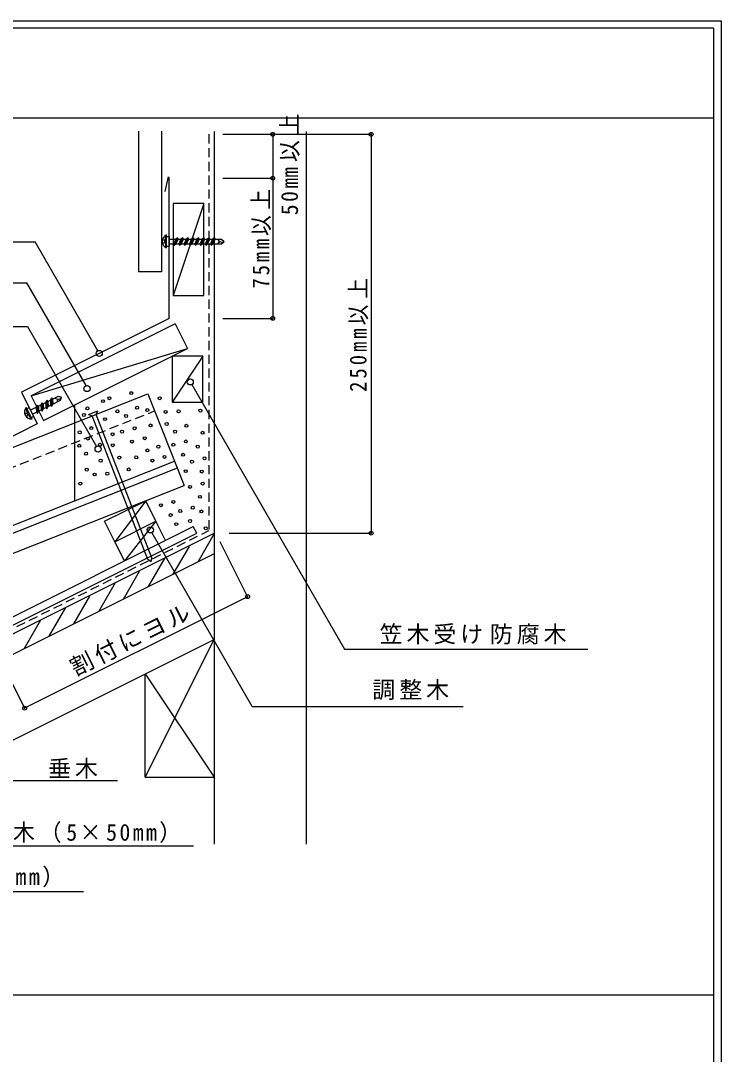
# Model space of a CAD drawing. Units: millimetres, scale not verified. Extents: x -2052 to 1987, y -1380 to 1404.
# Drawn here: x -519 to -62, y -705 to -30 of the extents above; entities that cross this region are included whole.
import ezdxf

# ---------------------------------------------------------------- set-up
doc = ezdxf.new("R2010")
doc.units = ezdxf.units.MM
doc.header["$LTSCALE"] = 5
doc.header["$PDMODE"] = 32
doc.header["$PDSIZE"] = 2.5
doc.linetypes.add('DASHED1', pattern=[1.8, 1.2, -0.6])
for name, color, linetype in [('A-0_ﾚｲﾔ-160', 7, 'Continuous'), ('A-1_ﾚｲﾔ-161', 3, 'Continuous'), ('A-2_ﾚｲﾔ-162', 4, 'Continuous'), ('A-5_ﾚｲﾔ-165', 7, 'Continuous'), ('A-6_ﾚｲﾔ-166', 7, 'DASHED1'), ('A-7_ﾚｲﾔ-167', 2, 'Continuous'), ('A-A_ﾚｲﾔ-170', 7, 'Continuous'), ('A-B_ﾚｲﾔ-171', 3, 'Continuous'), ('A-C_ﾚｲﾔ-172', 3, 'Continuous'), ('A-D_ﾚｲﾔ-173', 3, 'DASHED1'), ('A-F_ﾚｲﾔ-175', 7, 'Continuous')]:
    doc.layers.add(name, color=color, linetype=linetype)
doc.styles.add('ＭＳ ゴシック', font='')
doc.styles.get('ＭＳ ゴシック').set_extended_font_data('MS Gothic')

msp = doc.modelspace()

# ---------------------------------------------------------------- linework, layer by layer
at = {"layer": 'A-0_ﾚｲﾔ-160'}
for p, q in [((-2051.96, -29.839), (-61.96, -29.839)), ((-61.96, -29.839), (-61.96, -1379.838))]:
    msp.add_line(p, q, dxfattribs=at)
at = {"layer": 'A-0_ﾚｲﾔ-160', "color": 2}
for q in [(-2046.96, -34.839), (-66.96, -1374.838)]:
    msp.add_line((-66.96, -34.839), q, dxfattribs=at)
at = {"layer": 'A-0_ﾚｲﾔ-160', "color": 4}
for p, q in [((-66.96, -93.557), (-2046.96, -93.557)), ((-66.96, -666.159), (-2046.96, -666.159))]:
    msp.add_line(p, q, dxfattribs=at)
at = {"layer": 'A-1_ﾚｲﾔ-161'}
for p, q in [((-588.776, -334.051), (-436.486, -273.547)), ((-436.486, -273.547), (-412.733, -333.336)), ((-417.217, -322.048), (-606.585, -397.283)), ((-571.333, -377.952), (-419.045, -317.449)), ((-592.625, -404.807), (-412.733, -333.336))]:
    msp.add_line(p, q, dxfattribs=at)
at = {"layer": 'A-1_ﾚｲﾔ-161', "color": 4, "linetype": 'DASHED1'}
msp.add_line((-611.7, -356.072), (-432.056, -284.7), dxfattribs=at)
at = {"layer": 'A-2_ﾚｲﾔ-162'}
for p, q in [((-442.471, -101.99), (-442.471, -193.806)), ((-427.47, -101.99), (-427.47, -193.806)), ((-393.067, -102.159), (-393.067, -567.644)), ((-333.067, -102.159), (-333.067, -567.644)), ((-399.881, -149.205), (-419.881, -209.205)), ((-399.881, -209.205), (-399.881, -179.205)), ((-427.47, -193.806), (-442.471, -193.806)), ((-418.533, -227.906), (-512.448, -274.864)), ((-418.533, -227.906), (-410.483, -244.006)), ((-512.448, -274.864), (-410.483, -244.006)), ((-504.398, -290.964), (-410.483, -244.006)), ((-400.483, -249.006), (-420.483, -279.006)), ((-512.448, -274.864), (-504.398, -290.964)), ((-431.085, -356.709), (-437.793, -343.292)), ((-457.917, -370.125), (-431.084, -356.709)), ((-431.084, -356.709), (-451.676, -382.607)), ((-424.843, -369.191), (-431.084, -356.709)), ((-887.375, -600.457), (-406.686, -360.113)), ((-882.881, -609.445), (-393.067, -364.538)), ((-451.676, -382.607), (-457.917, -370.125)), ((-393.067, -377.955), (-877.515, -620.178)), ((-802.919, -638.782), (-393.067, -433.856)), ((-438.067, -523.856), (-393.067, -433.856)), ((-438.067, -456.356), (-393.067, -523.856)), ((-438.067, -523.856), (-438.067, -456.356)), ((-438.067, -523.856), (-393.067, -523.856))]:
    msp.add_line(p, q, dxfattribs=at)
for points in [[(-399.881, -179.205), (-399.881, -149.205), (-419.881, -149.205), (-419.881, -179.205)], [(-419.881, -179.205), (-419.881, -209.205), (-399.881, -209.205)], [(-885.139, -604.93), (-404.45, -364.585), (-406.686, -360.113)]]:
    msp.add_lwpolyline(points, dxfattribs=at)
for points in [[(-400.483, -279.006), (-400.483, -249.006), (-420.483, -249.006), (-420.483, -279.006)], [(-457.917, -370.125), (-464.626, -356.709), (-437.793, -343.292)]]:
    msp.add_lwpolyline(points, close=True, dxfattribs=at)
at = {"layer": 'A-5_ﾚｲﾔ-165'}
for p, q in [((-387.38, -104.014), (-290.619, -104.014)), ((-354.828, -104.014), (-354.828, -224.232)), ((-290.619, -104.014), (-290.619, -364.538)), ((-387.38, -132.642), (-354.828, -132.642)), ((-681.729, -174.286), (-510.03, -174.286)), ((-469.006, -245.341), (-510.03, -174.286)), ((-424.865, -170.71), (-422.479, -170.711)), ((-424.138, -178.261), (-424.136, -169.76)), ((-422.479, -170.711), (-422.48, -177.287)), ((-416.98, -171.554), (-419.26, -176.505)), ((-416.98, -171.554), (-418.202, -172.512)), ((-416.63, -172.512), (-414.755, -172.513)), ((-413.534, -171.554), (-415.813, -176.506)), ((-413.534, -171.554), (-414.755, -172.512)), ((-413.183, -172.513), (-411.309, -172.513)), ((-410.088, -171.555), (-412.367, -176.506)), ((-410.088, -171.555), (-411.309, -172.513)), ((-409.737, -172.514), (-407.862, -172.514)), ((-406.641, -171.556), (-408.92, -176.507)), ((-406.641, -171.556), (-407.862, -172.514)), ((-406.29, -172.514), (-404.416, -172.515)), ((-403.195, -171.557), (-405.474, -176.508)), ((-403.195, -171.557), (-404.416, -172.515)), ((-402.844, -172.515), (-400.969, -172.516)), ((-399.748, -171.558), (-402.027, -176.509)), ((-399.748, -171.558), (-400.969, -172.516)), ((-399.397, -172.516), (-397.523, -172.517)), ((-396.301, -171.559), (-398.58, -176.51)), ((-396.301, -171.559), (-397.522, -172.516)), ((-395.951, -172.517), (-394.076, -172.518)), ((-392.855, -171.56), (-395.134, -176.511)), ((-392.855, -171.56), (-394.076, -172.518)), ((-392.504, -172.518), (-388.22, -172.519)), ((-388.221, -175.519), (-386.639, -174.019)), ((-388.22, -172.519), (-386.639, -174.019)), ((-422.48, -177.287), (-424.867, -177.286)), ((-419.26, -176.505), (-418.011, -175.511)), ((-418.011, -175.511), (-416.136, -175.512)), ((-415.813, -176.506), (-414.564, -175.513)), ((-414.564, -175.513), (-412.69, -175.513)), ((-412.367, -176.506), (-411.118, -175.514)), ((-411.118, -175.514), (-409.243, -175.514)), ((-408.92, -176.507), (-407.671, -175.515)), ((-407.671, -175.515), (-405.797, -175.515)), ((-405.474, -176.508), (-404.225, -175.515)), ((-404.224, -175.515), (-402.35, -175.516)), ((-402.027, -176.509), (-400.778, -175.516)), ((-400.778, -175.516), (-398.904, -175.517)), ((-398.58, -176.51), (-397.332, -175.517)), ((-397.332, -175.517), (-395.457, -175.517)), ((-395.134, -176.511), (-393.885, -175.518)), ((-393.885, -175.518), (-388.221, -175.519)), ((-757.676, -201.135), (-515.412, -201.135)), ((-476.717, -268.157), (-515.412, -201.135)), ((-387.38, -224.232), (-354.828, -224.232)), ((-407.732, -267.491), (-308.005, -440.223)), ((-499.302, -276.234), (-499.97, -277.633)), ((-499.302, -276.234), (-499.146, -281.681)), ((-498.562, -276.936), (-494.723, -275.035)), ((-494.723, -275.035), (-492.64, -275.677)), ((-493.392, -277.723), (-492.64, -275.677)), ((-516.007, -283.567), (-513.868, -282.507)), ((-512.003, -290.01), (-515.775, -282.391)), ((-513.868, -282.507), (-510.949, -288.4)), ((-508.567, -280.821), (-509.236, -282.222)), ((-508.567, -280.821), (-508.411, -286.269)), ((-507.828, -281.525), (-506.148, -280.693)), ((-505.479, -279.292), (-506.148, -280.693)), ((-505.479, -279.292), (-505.323, -284.74)), ((-505.323, -284.74), (-504.645, -283.295)), ((-504.739, -279.995), (-503.059, -279.163)), ((-504.645, -283.295), (-502.965, -282.464)), ((-502.39, -277.763), (-503.059, -279.163)), ((-502.39, -277.763), (-502.234, -283.211)), ((-502.234, -283.211), (-501.556, -281.767)), ((-501.651, -278.466), (-499.97, -277.633)), ((-501.556, -281.767), (-499.876, -280.935)), ((-499.146, -281.681), (-498.468, -280.237)), ((-498.468, -280.237), (-493.392, -277.723)), ((-510.949, -288.4), (-513.089, -289.459)), ((-508.411, -286.269), (-507.733, -284.825)), ((-507.733, -284.825), (-506.053, -283.994)), ((-475.208, -287.095), (-468.975, -284.674)), ((-475.208, -287.095), (-472.72, -287.943)), ((-472.72, -287.943), (-470.215, -286.969)), ((-436.332, -381.6), (-472.72, -287.943)), ((-470.215, -286.969), (-468.975, -284.674)), ((-433.827, -380.625), (-470.215, -286.969)), ((-368.265, -477.646), (-433.799, -364.139)), ((-403.509, -383.175), (-393.03, -365.024)), ((-383.2, -364.538), (-290.619, -364.538)), ((-419.742, -391.292), (-409.263, -373.141)), ((-434.271, -383.194), (-436.332, -381.6)), ((-435.975, -399.408), (-425.086, -380.547)), ((-434.271, -383.194), (-433.827, -380.625)), ((-452.209, -407.525), (-441.729, -389.374)), ((-468.442, -415.642), (-457.552, -396.781)), ((-484.675, -423.759), (-474.196, -405.608)), ((-500.908, -431.875), (-490.019, -413.014)), ((-517.141, -439.992), (-506.252, -421.131)), ((-536.87, -438.643), (-516.807, -478.768)), ((-308.005, -440.223), (-149.17, -440.223)), ((-368.265, -477.646), (-230.529, -477.646))]:
    msp.add_line(p, q, dxfattribs=at)
for points in [[(-422.598, -172.511), (-418.202, -172.512), (-419.583, -175.511)], [(-416.98, -171.554), (-416.63, -172.512), (-418.011, -175.511)], [(-414.755, -172.513), (-416.136, -175.512), (-415.813, -176.506)], [(-413.534, -171.554), (-413.183, -172.513), (-414.564, -175.513)], [(-411.309, -172.513), (-412.69, -175.513), (-412.367, -176.506)], [(-410.088, -171.555), (-409.737, -172.514), (-411.118, -175.514)], [(-407.862, -172.514), (-409.243, -175.514), (-408.92, -176.507)], [(-406.641, -171.556), (-406.29, -172.514), (-407.671, -175.515)], [(-404.416, -172.515), (-405.797, -175.515), (-405.474, -176.508)], [(-403.195, -171.557), (-402.844, -172.515), (-404.225, -175.515)], [(-400.969, -172.516), (-402.35, -175.516), (-402.027, -176.509)], [(-399.748, -171.558), (-399.397, -172.516), (-400.778, -175.516)], [(-397.523, -172.517), (-398.904, -175.517), (-398.58, -176.51)], [(-396.301, -171.559), (-395.951, -172.517), (-397.332, -175.517)], [(-394.076, -172.518), (-395.457, -175.517), (-395.134, -176.511)], [(-392.855, -171.56), (-392.504, -172.518), (-393.885, -175.518)], [(-422.598, -175.511), (-419.583, -175.511), (-419.26, -176.505)], [(-812.312, -229.587), (-515.018, -229.587), (-469.859, -307.805)], [(-499.302, -276.234), (-498.562, -276.936), (-498.468, -280.237)], [(-513.176, -284.173), (-509.236, -282.222), (-509.142, -285.523)], [(-508.567, -280.821), (-507.828, -281.525), (-507.733, -284.825)], [(-506.148, -280.693), (-506.053, -283.994), (-505.323, -284.74)], [(-505.479, -279.292), (-504.739, -279.995), (-504.645, -283.295)], [(-503.059, -279.163), (-502.965, -282.464), (-502.234, -283.211)], [(-502.39, -277.763), (-501.651, -278.466), (-501.556, -281.767)], [(-499.97, -277.633), (-499.876, -280.935), (-499.146, -281.681)], [(-511.844, -286.861), (-509.142, -285.523), (-508.411, -286.269)], [(-389.277, -369.881), (-371.228, -405.978), (-516.807, -478.768)], [(-552.471, -484.936), (-528.726, -526.065), (-456.254, -526.065)], [(-649.582, -487.151), (-602.511, -568.68), (-406.509, -568.68)], [(-810.577, -556.883), (-786.501, -598.585), (-478.476, -598.585)]]:
    msp.add_lwpolyline(points, dxfattribs=at)
for centre, radius in [((-468.115, -247.132), 2), ((-476.092, -270.056), 2), ((-408.699, -265.741), 2), ((-461.462, -276.403), 0.97), ((-447.193, -273.073), 0.97), ((-428.642, -276.403), 0.97), ((-475.783, -282.999), 0.97), ((-465.743, -278.305), 0.97), ((-443.387, -282.586), 0.97), ((-436.724, -284.118), 0.97), ((-478.11, -287.343), 0.97), ((-464.282, -290.073), 0.97), ((-456.23, -284.964), 0.97), ((-450.558, -287.978), 0.97), ((-424.778, -285.312), 0.97), ((-416.275, -284.964), 0.97), ((-402.006, -284.489), 0.97), ((-473.354, -295.904), 0.97), ((-445.012, -296.037), 0.97), ((-434.573, -294.152), 0.97), ((-424.062, -293.196), 0.97), ((-411.16, -294.391), 0.97), ((-480.879, -298.656), 0.97), ((-475.53, -302.744), 0.97), ((-459.429, -299.872), 0.97), ((-453.208, -298.213), 0.97), ((-446.806, -304.704), 0.97), ((-438.393, -302.514), 0.97), ((-418.567, -298.213), 0.97), ((-411.565, -304.638), 0.97), ((-400.649, -298.93), 0.97), ((-481.203, -307.404), 0.97), ((-468.826, -309.518), 2), ((-467.59, -306.78), 0.97), ((-459.293, -307.054), 0.97), ((-436.634, -310.475), 0.97), ((-429.504, -308.005), 0.97), ((-419.761, -306.814), 0.97), ((-403.754, -308.008), 0.97), ((-476.661, -312.611), 0.97), ((-467.164, -317.196), 0.97), ((-454.972, -315.164), 0.97), ((-443.93, -315.02), 0.97), ((-433.379, -317.087), 0.97), ((-425.495, -314.698), 0.97), ((-413.359, -313.304), 0.97), ((-407.577, -317.804), 0.97), ((-399.381, -315.627), 0.97), ((-476.236, -323.028), 0.97), ((-448.825, -322.892), 0.97), ((-411.638, -324.015), 0.97), ((-401.175, -324.294), 0.97), ((-471.16, -326.194), 0.97), ((-462.845, -325.661), 0.97), ((-480.45, -332.151), 0.97), ((-408.771, -334.288), 0.97), ((-400.575, -332.112), 0.97), ((-419.688, -344.058), 0.97), ((-402.369, -340.778), 0.97), ((-427.884, -346.234), 0.97), ((-415.222, -350.056), 0.97), ((-407.026, -347.88), 0.97), ((-401.365, -350.295), 0.97), ((-421.482, -352.724), 0.97), ((-417.777, -358.631), 0.97), ((-408.82, -356.547), 0.97), ((-434.766, -362.389), 2), ((-398.547, -361.325), 0.97)]:
    msp.add_circle(centre, radius, dxfattribs=at)
for centre, radius, start, end in [((-422.305, -174.011), 4.628, 113.30402, 246.67163), ((-387.64, -170.893), 3.668, 207.12019, 276.76671), ((-389.257, -175.762), 1.435, 84.69449, 168.05658), ((-494.925, -273.321), 3.668, 233.4782, 303.12471), ((-512.247, -285.387), 4.628, 139.66202, 273.02963), ((-494.212, -278.401), 1.435, 111.05249, 194.41458)]:
    msp.add_arc(centre, radius, start, end, dxfattribs=at)
at = {"layer": 'A-6_ﾚｲﾔ-166'}
for p, q in [((-426.833, -174.97), (-425.463, -174.97)), ((-426.832, -173.05), (-425.463, -173.05)), ((-425.463, -173.05), (-425.463, -174.97)), ((-424.867, -174.01), (-424.865, -170.71)), ((-424.867, -174.01), (-424.867, -177.286)), ((-516.731, -286.536), (-515.503, -285.928)), ((-514.543, -286.524), (-516.007, -283.567)), ((-515.879, -288.256), (-514.651, -287.648)), ((-515.503, -285.928), (-514.651, -287.648)), ((-514.543, -286.524), (-513.089, -289.459))]:
    msp.add_line(p, q, dxfattribs=at)
at = {"layer": 'A-7_ﾚｲﾔ-167', "color": 6}
for p, q in [((-423.423, -132.642), (-425.311, -141.398)), ((-422.362, -224.232), (-422.362, -132.642))]:
    msp.add_line(p, q, dxfattribs=at)
at = {"layer": 'A-7_ﾚｲﾔ-167'}
msp.add_line((-484.209, -280.87), (-484.209, -343.338), dxfattribs=at)
at = {"layer": 'A-7_ﾚｲﾔ-167', "color": 6}
msp.add_lwpolyline([(-422.362, -224.232), (-518.883, -272.492), (-508.548, -293.163), (-533.688, -305.733)], dxfattribs=at)
msp.add_arc((-422.892, -132.701), 0.534, 6.35046, 173.651, dxfattribs=at)
at = {"layer": 'A-A_ﾚｲﾔ-170'}
for p in [(-290.619, -104.014), (-354.828, -132.642), (-354.828, -224.232), (-290.619, -364.538), (-371.228, -405.978), (-516.807, -478.768)]:
    msp.add_point(p, dxfattribs=at)
at = {"layer": 'A-D_ﾚｲﾔ-173', "color": 6}
for p in [(-396.549, -104.014), (-883.946, -607.002)]:
    msp.add_line(p, (-396.549, -362.764), dxfattribs=at)
at = {"layer": 'A-F_ﾚｲﾔ-175'}
msp.add_point((-354.828, -104.014), dxfattribs=at)

# ---------------------------------------------------------------- texts
at = {"layer": 'A-1_ﾚｲﾔ-161', "insert": (-213.095, -437.132), "char_height": 11, "attachment_point": 7, "style": 'ＭＳ ゴシック'}
msp.add_mtext('\\T1.17;防腐木', dxfattribs=at)
at = {"layer": 'A-B_ﾚｲﾔ-171', "char_height": 11, "attachment_point": 7, "style": 'ＭＳ ゴシック'}
for s, insert, rotation in [('\\T1.27;\\W0.9;75mm以上', (-355.828, -204.686), 90), ('\\T1.29;\\W0.9;250mm以上', (-292.367, -272.238), 90), ('\\T1.17;割付にヨル', (-483.148, -459.144), 26.565)]:
    msp.add_mtext(s, dxfattribs=dict(at, insert=insert, rotation=rotation))
at = {"layer": 'A-C_ﾚｲﾔ-172', "char_height": 11, "attachment_point": 7, "style": 'ＭＳ ゴシック'}
for s, insert in [('\\T1.17;笠木受け', (-285.089, -437.086)), ('\\T1.17;調整木', (-289.812, -473.533)), ('\\T1.17;垂木', (-501.524, -524.862)), ('\\T1.22;\\W0.95;タテ桟木（5×50mm）', (-576.576, -566.79)), ('\\T1.23;\\W0.95;ヨコ桟木（15×30mm）', (-662.895, -595.784))]:
    msp.add_mtext(s, dxfattribs=dict(at, insert=insert))
at = {"layer": 'A-F_ﾚｲﾔ-175', "color": 3, "insert": (-337.132, -156.903), "char_height": 11, "attachment_point": 7, "rotation": 90, "style": 'ＭＳ ゴシック'}
msp.add_mtext('\\T1.22;\\W0.95;50㎜以上', dxfattribs=at)

doc.saveas('drawing.dxf')
